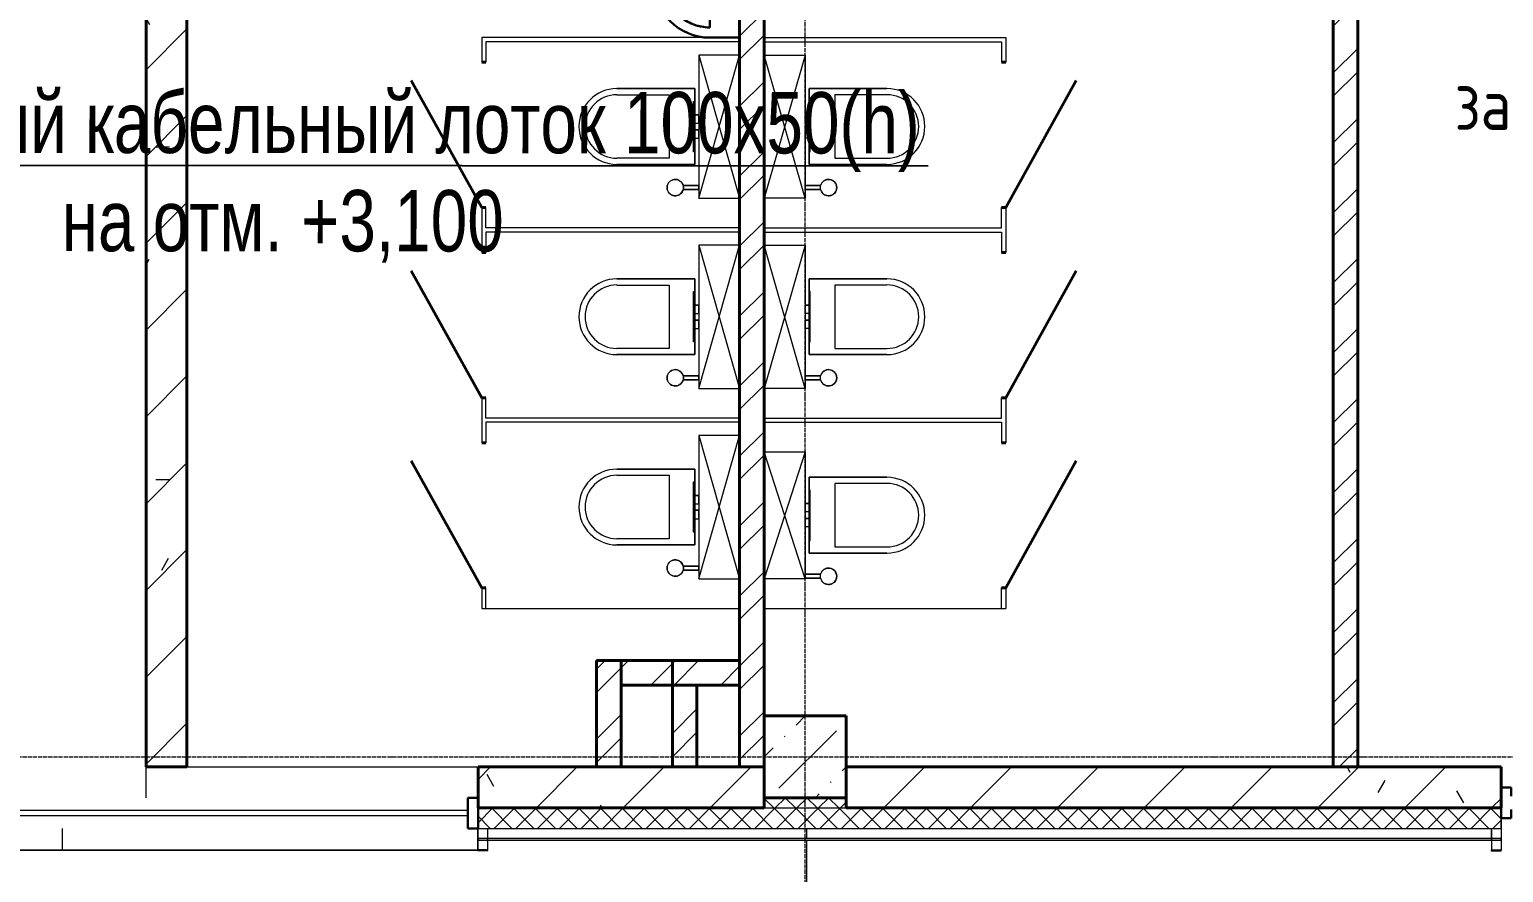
# Model space of a CAD drawing. Header units: millimetres. Extents: x 0 to 351840, y -132678 to 32417.
# Drawn here: x 310687 to 317888, y -116932 to -112811 of the extents above; entities that cross this region are included whole.
import ezdxf
from ezdxf import colors
from ezdxf.entities.mleader import LeaderData, LeaderLine
from ezdxf.math import Vec2, Vec3

# ---------------------------------------------------------------- set-up
doc = ezdxf.new("R2010")
doc.units = ezdxf.units.MM
doc.linetypes.add('BI_линия_сетки', pattern=[25, 20, -2.5, 0, -2.5])
for name, color, linetype, lineweight in [('E-CABL-TRAY-IDEN', 7, 'Continuous', 9), ('Витраж', 7, 'Continuous', 18), ('Марки помещений', 7, 'Continuous', 20), ('Несущие колонны', 7, 'Continuous', 18), ('Оси', 7, 'Continuous', 9), ('Панели витража', 7, 'Continuous', 9), ('Перекрытие', 7, 'Continuous', 18), ('Сантехника', 7, 'Continuous', 9), ('Стены внутренние', 7, 'Continuous', 18), ('Стены наружные', 7, 'Continuous', 18), ('Стены несущие', 7, 'Continuous', 18), ('Стены отделка', 7, 'Continuous', 18), ('Стены штриховка', 7, 'Continuous', 18), ('Узлы', 7, 'Continuous', 9)]:
    doc.layers.add(name, color=color, linetype=linetype, lineweight=lineweight)
doc.layers.add('Линии', color=7, linetype='Continuous', lineweight=9, true_color=0x00a600)
doc.styles.add('GOST Common_1', font='GOST Common.ttf', dxfattribs={"width": 0.9, "height": 250})
doc.styles.add('новый', font='Шрифт GOST2304A.ttf', dxfattribs={"width": 0.8, "height": 250})
pattern_1 = [(0, (2e-10, 1e-10), (1625.6, 406.4), [67.056, -1152.144, 67.056, -1152.144, -6502.4]), (0, (2e-10, 1e-10), (1625.6, 406.4), [-2438.4, 67.056, -2371.344, 67.056, -1152.144, -2844.8]), (0, (2e-10, 1e-10), (1625.6, 406.4), [-6096, 67.056, -745.744, 67.056, -1964.944]), (120, (609.6, 203.2), (-1164.753, 1204.611), [67.056, -1152.144, 67.056, -1152.144, -6502.4]), (120, (609.6, 203.2), (-1164.753, 1204.611), [-2438.4, 67.056, -2371.344, 67.056, -1152.144, -2844.8]), (120, (609.6, 203.2), (-1164.753, 1204.611), [-6096, 67.056, -745.744, 67.056, -1964.944]), (240, (812.8, 1016), (-460.847, -1611.011), [67.056, -1152.144, 67.056, -1152.144, -6502.4]), (240, (812.8, 1016), (-460.847, -1611.011), [-2438.4, 67.056, -2371.344, 67.056, -1152.144, -2844.8]), (240, (812.8, 1016), (-460.847, -1611.011), [-6096, 67.056, -745.744, 67.056, -1964.944])]
pattern_2 = [(45, (2e-10, 1e-10), (-212.132, 212.132), [])]
pattern_3 = [(45, (2e-10, 1e-10), (-171.074, 171.074), []), (45, (114.05, 1e-10), (-171.074, 171.074), [])]
pattern_4 = [(45, (2e-10, 1e-10), (-53.03301, 53.03301), []), (135, (2e-10, 1e-10), (-53.03301, -53.03301), [])]

# ---------------------------------------------------------------- blocks, each defined once
blk = doc.blocks.new('_DotSmall')
at = {"color": 0, "linetype": 'ByBlock', "const_width": 0.5}
blk.add_lwpolyline([(-0.0625, 0, 1), (0.0625, 0, 1)], format="xyb", close=True, dxfattribs=at)
blk = doc.blocks.new('_временные_конструкции_колонны_монолитные_прямоугольная - _временная_конструкция_колонна_400x400-V27-02 Этаж__3_300___Отделочный_')
at = {"layer": 'Несущие колонны', "lineweight": 9}
h = blk.add_hatch(dxfattribs=at)
h.set_pattern_fill('FP_28', color=9, style=0, pattern_type=2)
h.set_pattern_definition([(45, (-15900, 0), (84.1903, 308.6967), [396.875, -79.375, 3.353, -76.022])])
h.paths.add_polyline_path([(200, -200), (200, 200), (-200, 200), (-200, -200), (-158.5, -200)])
at = {"layer": 'Несущие колонны', "color": 9, "lineweight": 40}
for p, q in [((200, 200), (-200, 200)), ((-200, 200), (-200, -200)), ((200, -200), (200, 200)), ((-200, -200), (200, -200))]:
    blk.add_line(p, q, dxfattribs=at)
blk = doc.blocks.new('_сантехника_2D_унитаз с инсталляцией - _сантехника_2D_унитаз с инсталляцией-5739938-02 Этаж__3_300___Отделочный_')
at = {"layer": 'Сантехника', "color": 9}
for p, q in [((-15.3, 219.6), (-56.3, 219.6)), ((-56.3, 219.6), (-56.3, 200)), ((-15.3, 200), (-15.3, 219.6)), ((57.7, 219.6), (16.7, 219.6)), ((16.7, 219.6), (16.7, 200)), ((57.7, 200), (57.7, 219.6)), ((350, 200), (-350, 200)), ((-350, 200), (-350, 0)), ((350, 200), (-350, 0)), ((-350, 200), (350, 0)), ((-56.3, 200), (-15.3, 200)), ((16.7, 200), (57.7, 200)), ((350, 0), (350, 200))]:
    blk.add_line(p, q, dxfattribs=at)
at = {"layer": 'Узлы', "color": 9}
for p, q in [((-184.3, 219.6), (-184.3, 599.8)), ((-184.3, 599.8), (-184.3, 219.6)), ((-154.2, 344.5), (-154.2, 599.7)), ((155.9, 599.7), (155.9, 344.5)), ((185.9, 599.8), (185.9, 219.6)), ((185.9, 219.6), (185.9, 599.8)), ((155.9, 344.5), (-154.2, 344.5)), ((-307.7, 275.8), (-307.7, 200)), ((-307.7, 200), (-307.7, 274.5)), ((-307.7, 274.5), (-287.8, 274.5)), ((-287.8, 200), (-287.8, 275.7)), ((-287.8, 274.5), (-287.8, 200)), ((185.9, 219.6), (-184.3, 219.6)), ((-184.3, 219.6), (185.9, 219.6)), ((-122.3, 224.8), (123.7, 224.8)), ((-122.3, 219.6), (-122.3, 224.8)), ((-56.3, 219.6), (-56.3, 200)), ((-15.3, 219.6), (-15.3, 200)), ((16.7, 219.6), (16.7, 200)), ((57.7, 219.6), (57.7, 200)), ((123.7, 224.8), (123.7, 219.6)), ((-307.7, 200), (-287.8, 200))]:
    blk.add_line(p, q, dxfattribs=at)
blk.add_circle((-297.7, 314.5), 40, dxfattribs=at)
for centre, radius, start, end in [((0.8, 599.8), 185.1, 0, 180), ((0.8, 599.8), 185.1, 360, 180), ((0.9, 599.7), 155.1, 0, 180), ((-297.7, 314.5), 40, 284.37227, 255.48587)]:
    blk.add_arc(centre, radius, start, end, dxfattribs=at)
blk = doc.blocks.new('ADSK_Умывальник_Полукруглый_Керамический_ГОСТ30493-96 - 2-ой величины-6361513-02 Этаж__3_300___Отделочный_')
at = {"layer": 'Сантехника', "color": 9, "lineweight": 30}
for p, q in [((15580, 5165), (15435, 5165)), ((15435, 5115), (15435, 4899.9)), ((15435, 4880.1), (15435, 4665)), ((15435, 4615), (15580, 4615))]:
    blk.add_line(p, q, dxfattribs=at)
at = {"layer": 'Сантехника', "color": 9, "lineweight": 30, "flags": 128}
blk.add_lwpolyline([(15435, 5115), (15426, 5114.8), (15417, 5114.3), (15408.1, 5113.4), (15399.2, 5112.1), (15390.3, 5110.5), (15381.5, 5108.6), (15372.8, 5106.2), (15364.2, 5103.6), (15355.7, 5100.6), (15347.4, 5097.2), (15339.2, 5093.6), (15331.1, 5089.6), (15323.2, 5085.3), (15315.5, 5080.6), (15308, 5075.7), (15300.6, 5070.5), (15293.5, 5065), (15286.6, 5059.2), (15280, 5053.1), (15273.6, 5046.8), (15267.5, 5040.2), (15261.6, 5033.4), (15256, 5026.3), (15250.7, 5019), (15245.7, 5011.6), (15241, 5003.9), (15236.6, 4996), (15232.5, 4988), (15228.7, 4979.9), (15225.3, 4971.5), (15222.2, 4963.1), (15219.4, 4954.5), (15217, 4945.8), (15215, 4937.1), (15213.3, 4928.2), (15211.9, 4919.3), (15210.9, 4910.4), (15210.3, 4901.4), (15210, 4892.4), (15210.1, 4883.4), (15210.5, 4874.4), (15211.3, 4865.5), (15212.5, 4856.6), (15214, 4847.7), (15215.9, 4838.9), (15218.1, 4830.2), (15220.7, 4821.5), (15223.6, 4813), (15226.8, 4804.6), (15230.4, 4796.4), (15234.3, 4788.3), (15238.5, 4780.3), (15243.1, 4772.5), (15247.9, 4765), (15253.1, 4757.6), (15258.5, 4750.4), (15264.3, 4743.5), (15270.2, 4736.8), (15276.5, 4730.3), (15283, 4724.1), (15289.8, 4718.1), (15296.8, 4712.5), (15304, 4707.1), (15311.4, 4702), (15319, 4697.2), (15326.8, 4692.7), (15334.8, 4688.5), (15342.9, 4684.7), (15351.2, 4681.2), (15359.6, 4678), (15368.2, 4675.2), (15376.8, 4672.7), (15385.5, 4670.5), (15394.4, 4668.7), (15403.2, 4667.3), (15412.2, 4666.2), (15421.2, 4665.4), (15430.1, 4665.1), (15435, 4665)], dxfattribs=at)
at = {"layer": 'Сантехника', "color": 9, "lineweight": 30}
for radius in [275, 225]:
    blk.add_arc((15435, 4890), radius, 90, 270, dxfattribs=at)
blk = doc.blocks.new('_сантехника_2D_унитаз с инсталляцией - _сантехника_2D_унитаз с инсталляцией-6740951-02 Этаж__3_300___Отделочный_')
at = {"layer": 'Сантехника', "color": 9}
for p, q in [((-310, -200), (-310, 0)), ((310, -200), (-310, 0)), ((-310, -200), (310, 0)), ((310, 0), (310, -200)), ((310, -200), (-310, -200)), ((-56.3, -200), (-15.3, -200)), ((-56.3, -219.6), (-56.3, -200)), ((-15.3, -200), (-15.3, -219.6)), ((16.7, -200), (57.7, -200)), ((16.7, -219.6), (16.7, -200)), ((57.7, -200), (57.7, -219.6)), ((-15.3, -219.6), (-56.3, -219.6)), ((57.7, -219.6), (16.7, -219.6))]:
    blk.add_line(p, q, dxfattribs=at)
at = {"layer": 'Узлы', "color": 9}
for p, q in [((-307.7, -200), (-307.7, -274.5)), ((-307.7, -200), (-287.8, -200)), ((-307.7, -275.8), (-307.7, -200)), ((-287.8, -274.5), (-287.8, -200)), ((-287.8, -200), (-287.8, -275.7)), ((-56.3, -219.6), (-56.3, -200)), ((-15.3, -219.6), (-15.3, -200)), ((16.7, -219.6), (16.7, -200)), ((57.7, -219.6), (57.7, -200)), ((-307.7, -274.5), (-287.8, -274.5)), ((-184.3, -219.6), (-184.3, -599.8)), ((185.9, -219.6), (-184.3, -219.6)), ((-184.3, -599.8), (-184.3, -219.6)), ((-184.3, -219.6), (185.9, -219.6)), ((-122.3, -219.6), (-122.3, -224.8)), ((-122.3, -224.8), (123.7, -224.8)), ((123.7, -224.8), (123.7, -219.6)), ((185.9, -599.8), (185.9, -219.6)), ((185.9, -219.6), (185.9, -599.8)), ((155.9, -344.5), (-154.2, -344.5)), ((-154.2, -344.5), (-154.2, -599.7)), ((155.9, -599.7), (155.9, -344.5))]:
    blk.add_line(p, q, dxfattribs=at)
blk.add_circle((-297.7, -314.5), 40, dxfattribs=at)
for centre, radius, start, end in [((-297.7, -314.5), 40, 104.51413, 75.62773), ((0.8, -599.8), 185.1, 180, 360), ((0.8, -599.8), 185.1, 180, 0), ((0.9, -599.7), 155.1, 180, 360)]:
    blk.add_arc(centre, radius, start, end, dxfattribs=at)
blk = doc.blocks.new('_сантехника_2D_унитаз с инсталляцией - _сантехника_2D_унитаз с инсталляцией-6361653-02 Этаж__3_300___Отделочный_')
at = {"layer": 'Сантехника', "color": 9}
for p, q in [((-350, -200), (-350, 0)), ((350, -200), (-350, 0)), ((-350, -200), (350, 0)), ((350, 0), (350, -200)), ((350, -200), (-350, -200)), ((-56.3, -200), (-15.3, -200)), ((-56.3, -219.6), (-56.3, -200)), ((-15.3, -200), (-15.3, -219.6)), ((16.7, -200), (57.7, -200)), ((16.7, -219.6), (16.7, -200)), ((57.7, -200), (57.7, -219.6)), ((-15.3, -219.6), (-56.3, -219.6)), ((57.7, -219.6), (16.7, -219.6))]:
    blk.add_line(p, q, dxfattribs=at)
at = {"layer": 'Узлы', "color": 9}
for p, q in [((-307.7, -200), (-307.7, -274.5)), ((-307.7, -200), (-287.8, -200)), ((-307.7, -275.8), (-307.7, -200)), ((-287.8, -274.5), (-287.8, -200)), ((-287.8, -200), (-287.8, -275.7)), ((-56.3, -219.6), (-56.3, -200)), ((-15.3, -219.6), (-15.3, -200)), ((16.7, -219.6), (16.7, -200)), ((57.7, -219.6), (57.7, -200)), ((-307.7, -274.5), (-287.8, -274.5)), ((-184.3, -219.6), (-184.3, -599.8)), ((185.9, -219.6), (-184.3, -219.6)), ((-184.3, -599.8), (-184.3, -219.6)), ((-184.3, -219.6), (185.9, -219.6)), ((-122.3, -219.6), (-122.3, -224.8)), ((-122.3, -224.8), (123.7, -224.8)), ((123.7, -224.8), (123.7, -219.6)), ((185.9, -599.8), (185.9, -219.6)), ((185.9, -219.6), (185.9, -599.8)), ((155.9, -344.5), (-154.2, -344.5)), ((-154.2, -344.5), (-154.2, -599.7)), ((155.9, -599.7), (155.9, -344.5))]:
    blk.add_line(p, q, dxfattribs=at)
blk.add_circle((-297.7, -314.5), 40, dxfattribs=at)
for centre, radius, start, end in [((-297.7, -314.5), 40, 104.51413, 75.62773), ((0.8, -599.8), 185.1, 180, 360), ((0.8, -599.8), 185.1, 180, 0), ((0.9, -599.7), 155.1, 180, 360)]:
    blk.add_arc(centre, radius, start, end, dxfattribs=at)
blk = doc.blocks.new('Системная панель - _панель_витража_остекление_наружный-7789417-02 Этаж__3_300___Отделочный_')
at = {"layer": 'Панели витража', "color": 9}
for p, q in [((2013.75, 12.5), (-2013.75, 12.5)), ((-2013.75, 12.5), (-2013.75, -12.5)), ((2013.75, -12.5), (2013.75, 12.5)), ((-2013.75, -12.5), (2013.75, -12.5))]:
    blk.add_line(p, q, dxfattribs=at)
blk = doc.blocks.new('Прямоугольный импост - _импост_150х50-6453879-02 Этаж__3_300___Отделочный_')
at = {"layer": 'Витраж', "color": 9, "lineweight": 30}
for p, q in [((0, 75), (-50, 75)), ((-50, 75), (-50, 32.5)), ((0, -75), (0, 75)), ((-50, -32.5), (-50, -75)), ((-50, -75), (0, -75))]:
    blk.add_line(p, q, dxfattribs=at)
blk = doc.blocks.new('Прямоугольный импост - _импост_150х50-V73-02 Этаж__3_300___Отделочный_')
at = {"layer": 'Витраж', "color": 9, "lineweight": 30}
for p, q in [((-50, 75), (0, 75)), ((-50, -75), (-50, 75)), ((0, 75), (0, -75)), ((0, -75), (-50, -75))]:
    blk.add_line(p, q, dxfattribs=at)
blk = doc.blocks.new('A$C6dd5c291')
at = {"layer": 'Стены внутренние', "lineweight": 9}
h = blk.add_hatch(dxfattribs=at)
h.set_pattern_fill('FP_35', color=9, style=0, pattern_type=2)
h.set_pattern_definition(pattern_3)
h.paths.add_polyline_path([(15580, -50), (15700, -50), (15700, 5400), (15580, 5400), (15580, 161.6)])
h = blk.add_hatch(dxfattribs=at)
h.set_pattern_fill('FP_35', color=9, style=0, pattern_type=2)
h.set_pattern_definition(pattern_3)
h.paths.add_polyline_path([(18600, -50), (18600, 5400), (18480, 5400), (18480, -50)])
h = blk.add_hatch(dxfattribs=at)
h.set_pattern_fill('FP_33', color=9, style=0, pattern_type=2)
h.set_pattern_definition(pattern_1)
h.paths.add_polyline_path([(12880, -50), (12880, 5200), (12680, 5200), (12680, -50)])
h = blk.add_hatch(dxfattribs=at)
h.set_pattern_fill('FP_34', color=9, style=0, pattern_type=2)
h.set_pattern_definition(pattern_2)
h.paths.add_polyline_path([(12880, -50), (12880, 5200), (12680, 5200), (12680, -50)])
h = blk.add_hatch(dxfattribs=at)
h.set_pattern_fill('FP_35', color=9, style=0, pattern_type=2)
h.set_pattern_definition(pattern_3)
h.paths.add_polyline_path([(15001.5, -50), (15001.5, 470), (14881.5, 470), (14881.5, -50)])
h = blk.add_hatch(dxfattribs=at)
h.set_pattern_fill('FP_35', color=9, style=0, pattern_type=2)
h.set_pattern_definition(pattern_3)
h.paths.add_polyline_path([(15251.5, 350), (15251.5, 470), (15001.5, 470), (15001.5, 350)])
h = blk.add_hatch(dxfattribs=at)
h.set_pattern_fill('FP_35', color=9, style=0, pattern_type=2)
h.set_pattern_definition(pattern_3)
h.paths.add_polyline_path([(15580, 350), (15580, 470), (15251.5, 470), (15251.5, 350)])
h = blk.add_hatch(dxfattribs=at)
h.set_pattern_fill('FP_35', color=9, style=0, pattern_type=2)
h.set_pattern_definition(pattern_3)
h.paths.add_polyline_path([(15371.5, -50), (15371.5, 350), (15251.5, 350), (15251.5, -50)])
at = {"layer": 'Стены наружные', "lineweight": 9}
h = blk.add_hatch(dxfattribs=at)
h.set_pattern_fill('FP_33', color=9, style=0, pattern_type=2)
h.set_pattern_definition(pattern_1)
h.paths.add_polyline_path([(15700, -250), (15700, -50), (14302.5, -50), (14302.5, -250)])
h = blk.add_hatch(dxfattribs=at)
h.set_pattern_fill('FP_34', color=9, style=0, pattern_type=2)
h.set_pattern_definition(pattern_2)
h.paths.add_polyline_path([(15700, -250), (15700, -50), (14302.5, -50), (14302.5, -250)])
h = blk.add_hatch(dxfattribs=at)
h.set_pattern_fill('FP_33', color=9, style=0, pattern_type=2)
h.set_pattern_definition(pattern_1)
h.paths.add_polyline_path([(19300, -250), (19300, -50), (16100, -50), (16100, -250), (17883.2, -250)])
h = blk.add_hatch(dxfattribs=at)
h.set_pattern_fill('FP_34', color=9, style=0, pattern_type=2)
h.set_pattern_definition(pattern_2)
h.paths.add_polyline_path([(19300, -250), (19300, -50), (16100, -50), (16100, -250), (17883.2, -250)])
h = blk.add_hatch(dxfattribs=at)
h.set_pattern_fill('FP_42', color=9, style=0, pattern_type=2)
h.set_pattern_definition(pattern_4)
h.paths.add_polyline_path([(16100, -250), (16100, -200), (15700, -200), (15700, -250), (15741.5, -250)])
h = blk.add_hatch(dxfattribs=at)
h.set_pattern_fill('FP_42', color=9, style=0, pattern_type=2)
h.set_pattern_definition(pattern_4)
h.paths.add_polyline_path([(44950, -350), (44950, -250), (43075, -250), (43075, -350)])
h.paths.add_polyline_path([(37875, -350), (37875, -250), (32850, -250), (32850, -350), (37159.2, -350)])
h.paths.add_polyline_path([(31340, -350), (31340, -250), (30177.5, -250), (30177.5, -350), (30733.9, -350)])
h.paths.add_polyline_path([(27377.5, -350), (27377.5, -250), (25920, -250), (25920, -350), (26450.3, -350)])
h.paths.add_polyline_path([(22166.8, -350), (23120, -350), (23120, -250), (21200, -250), (21200, -350)])
h.paths.add_polyline_path([(19300, -350), (19300, -250), (14302.5, -250), (14302.5, -350), (17883.2, -350)])
h.paths.add_polyline_path([(2890.9, -350), (3650, -350), (3650, -250), (2600, -250), (2600, -350)])
at = {"layer": 'Стены наружные'}
for points in [[(14302.5, -455.5), (14302.5, -301.8), (14300, -301.8), (14300, -455.5)], [(14350, -455.5), (14350, -356), (14347.5, -356), (14347.5, -455.5)], [(19252.6, -456.6), (19255.1, -456.6), (19255, -357.1), (19252.5, -357.1)], [(19300, -456.6), (19302.5, -456.6), (19302.5, -300), (19300, -300), (19300, -408.2)]]:
    blk.add_hatch(color=9, dxfattribs=at).paths.add_polyline_path(points)
h = blk.add_hatch(color=9, dxfattribs=at)
h.paths.add_polyline_path([(23120, -408.2), (23120, -400.2), (21202.5, -400.2), (21202.5, -408.2), (22166.8, -408.2)])
h.paths.add_polyline_path([(19300, -408.2), (19300, -400.2), (14302.5, -400.2), (14302.5, -408.2), (17883.2, -408.2)])
h.paths.add_polyline_path([(3650, -408.2), (3650, -400.2), (2600, -400.2), (2600, -408.2), (2890.9, -408.2)])
h = blk.add_hatch(color=9, dxfattribs=at)
h.paths.add_polyline_path([(14350, -458.2), (14350, -455.7), (14300, -455.7), (14300, -458.2)])
h.paths.add_polyline_path([(3652.5, -458.2), (3652.5, -455.7), (3602.5, -455.7), (3602.5, -458.2)])
h = blk.add_hatch(color=9, dxfattribs=at)
h.paths.add_polyline_path([(19252.5, -459.1), (19301.3, -459.1), (19301.3, -456.6), (19252.5, -456.6)])
h.paths.add_polyline_path([(21200, -458.3), (21250, -458.3), (21250, -455.8), (21200, -455.8)])
at = {"layer": 'Линии', "color": 9}
for p, q in [((14320, 3515), (14320, 3395)), ((15580, 3515), (14320, 3515)), ((14340, 3495), (14340, 3395)), ((15580, 3495), (14340, 3495)), ((15700, 3515), (16880, 3515)), ((15700, 3495), (16860, 3495)), ((16860, 3495), (16860, 3395)), ((16880, 3515), (16880, 3395)), ((14320, 2685), (14320, 2465)), ((14340, 2585), (14340, 2685)), ((16860, 2585), (16860, 2685)), ((16880, 2685), (16880, 2465)), ((15580, 2585), (14340, 2585)), ((14340, 2565), (14340, 2465)), ((15580, 2565), (14340, 2565)), ((15700, 2585), (16860, 2585)), ((15700, 2565), (16860, 2565)), ((16860, 2565), (16860, 2465)), ((14320, 1755), (14320, 1535)), ((14340, 1655), (14340, 1755)), ((16860, 1655), (16860, 1755)), ((16880, 1755), (16880, 1535)), ((15580, 1655), (14340, 1655)), ((14340, 1635), (14340, 1535)), ((15580, 1635), (14340, 1635)), ((15700, 1655), (16860, 1655)), ((15700, 1635), (16860, 1635)), ((16860, 1635), (16860, 1535)), ((14320, 825), (14320, 725)), ((14340, 725), (14340, 825)), ((16860, 725), (16860, 825)), ((16880, 825), (16880, 725)), ((14320, 725), (15580, 725)), ((15700, 725), (16880, 725))]:
    blk.add_line(p, q, dxfattribs=at)
at = {"layer": 'Линии', "color": 9, "lineweight": 40}
for p, q in [((14340, 3395), (14320, 3395)), ((16860, 3395), (16880, 3395)), ((14320, 2685), (13975.8, 3306)), ((16880, 2685), (17224.2, 3306)), ((14340, 2685), (14320, 2685)), ((16860, 2685), (16880, 2685)), ((14340, 2465), (14320, 2465)), ((16860, 2465), (16880, 2465)), ((14320, 1755), (13975.8, 2376)), ((16880, 1755), (17224.2, 2376)), ((14340, 1755), (14320, 1755)), ((16860, 1755), (16880, 1755)), ((14340, 1535), (14320, 1535)), ((16860, 1535), (16880, 1535)), ((14320, 825), (13975.8, 1446)), ((16880, 825), (17224.2, 1446)), ((14340, 825), (14320, 825)), ((16860, 825), (16880, 825))]:
    blk.add_line(p, q, dxfattribs=at)
at = {"layer": 'Оси', "color": 9, "linetype": 'BI_линия_сетки'}
for p, q in [((15900, -3558.5), (15900, 30190.3)), ((-4915.7, 0), (50661.2, 0))]:
    blk.add_line(p, q, dxfattribs=at)
at = {"layer": 'Перекрытие', "color": 9, "lineweight": 9}
for p, q in [((12680, -200), (12680, -50)), ((12880, -50), (14302.5, -50)), ((12272.5, -455.7), (12272.5, -350)), ((15908, -400.2), (15908, -350)), ((15908, -1500), (15908, -408.2)), ((3652.5, -455.7), (12272.5, -455.7))]:
    blk.add_line(p, q, dxfattribs=at)
at = {"layer": 'Стены наружные', "color": 9}
for p, q in [((3652.5, -455.7), (14300, -455.7)), ((14300, -458.2), (3652.5, -458.2))]:
    blk.add_line(p, q, dxfattribs=at)
at = {"layer": 'Стены несущие', "color": 9, "lineweight": 40}
for p, q in [((12880, -50), (12880, 5400)), ((15580, -50), (15580, 5400)), ((18480, -50), (18480, 5400)), ((18600, -50), (18600, 5400)), ((15700, 200), (15700, 5280)), ((12680, 5200), (12680, -50)), ((15580, 470), (14881.5, 470)), ((14881.5, 470), (14881.5, -50)), ((15001.5, -50), (15001.5, 470)), ((15251.5, -50), (15251.5, 470)), ((15001.5, 350), (15580, 350)), ((15371.5, -50), (15371.5, 350)), ((12680, -50), (12880, -50)), ((15700, -50), (14302.5, -50)), ((14302.5, -50), (14302.5, -250)), ((19300, -50), (16100, -50)), ((19300, -250), (19300, -50)), ((15700, -250), (15700, -200)), ((16100, -200), (16100, -250)), ((14302.5, -250), (15700, -250)), ((16100, -250), (19300, -250))]:
    blk.add_line(p, q, dxfattribs=at)
at = {"layer": 'Стены отделка', "color": 9, "lineweight": 9}
for p, q in [((14302.5, -400.2), (14302.5, -250)), ((15700, -250), (16100, -250)), ((19300, -350), (19300, -250)), ((14300, -301.8), (14300, -455.5)), ((14302.5, -301.8), (14300, -301.8)), ((14302.5, -350), (19300, -350)), ((14347.5, -356), (14347.5, -455.5)), ((14350, -356), (14347.5, -356)), ((14350, -455.5), (14350, -356)), ((19252.5, -357.1), (19252.6, -456.6)), ((19255, -357.1), (19252.5, -357.1)), ((19255.1, -456.6), (19255, -357.1)), ((19300, -300), (19300, -400.2)), ((19302.5, -300), (19300, -300)), ((19302.5, -456.6), (19302.5, -300)), ((19300, -400.2), (14302.5, -400.2)), ((14302.5, -408.2), (19300, -408.2)), ((14302.5, -455.5), (14302.5, -408.2)), ((19300, -408.2), (19300, -456.6)), ((14300, -455.5), (14302.5, -455.5)), ((14350, -455.7), (14300, -455.7)), ((14300, -455.7), (14300, -458.2)), ((14300, -458.2), (14350, -458.2)), ((14347.5, -455.5), (14350, -455.5)), ((14350, -458.2), (14350, -455.7)), ((19301.3, -456.6), (19252.5, -456.6)), ((19252.5, -456.6), (19252.5, -459.1)), ((19252.5, -459.1), (19301.3, -459.1)), ((19252.6, -456.6), (19255.1, -456.6)), ((19300, -456.6), (19302.5, -456.6)), ((19301.3, -459.1), (19301.3, -456.6))]:
    blk.add_line(p, q, dxfattribs=at)
at = {"layer": 'Стены штриховка', "color": 9}
for p, q in [((14302.5, -400.2), (14302.5, -408.2)), ((19300, -408.2), (19300, -400.2))]:
    blk.add_line(p, q, dxfattribs=at)
at = {"layer": 'Витраж', "color": 9, "extrusion": (0, 0, -1), "rotation": 180}
blk.add_blockref('Прямоугольный импост - _импост_150х50-V73-02 Этаж__3_300___Отделочный_', (-14302.5, -275), dxfattribs=at)
at = {"layer": 'Витраж', "color": 9, "rotation": 180}
blk.add_blockref('Прямоугольный импост - _импост_150х50-6453879-02 Этаж__3_300___Отделочный_', (19300, -225), dxfattribs=at)
at = {"layer": 'Несущие колонны', "color": 9}
blk.add_blockref('_временные_конструкции_колонны_монолитные_прямоугольная - _временная_конструкция_колонна_400x400-V27-02 Этаж__3_300___Отделочный_', (15900, 0), dxfattribs=at)
at = {"layer": 'Панели витража', "color": 9}
blk.add_blockref('Системная панель - _панель_витража_остекление_наружный-7789417-02 Этаж__3_300___Отделочный_', (12238.8, -275), dxfattribs=at)
at = {"layer": 'Сантехника', "color": 9}
blk.add_blockref('ADSK_Умывальник_Полукруглый_Керамический_ГОСТ30493-96 - 2-ой величины-6361513-02 Этаж__3_300___Отделочный_', (0, -1100), dxfattribs=at)
for name, p, rotation in [('_сантехника_2D_унитаз с инсталляцией - _сантехника_2D_унитаз с инсталляцией-5739938-02 Этаж__3_300___Отделочный_', (15580, 3080), 89.99999999999997), ('_сантехника_2D_унитаз с инсталляцией - _сантехника_2D_унитаз с инсталляцией-6361653-02 Этаж__3_300___Отделочный_', (15700, 3080), 90.00000000000006), ('_сантехника_2D_унитаз с инсталляцией - _сантехника_2D_унитаз с инсталляцией-5739938-02 Этаж__3_300___Отделочный_', (15580, 2150), 89.99999999999997), ('_сантехника_2D_унитаз с инсталляцией - _сантехника_2D_унитаз с инсталляцией-6361653-02 Этаж__3_300___Отделочный_', (15700, 2150), 90.00000000000006), ('_сантехника_2D_унитаз с инсталляцией - _сантехника_2D_унитаз с инсталляцией-5739938-02 Этаж__3_300___Отделочный_', (15580, 1220), 89.99999999999997), ('_сантехника_2D_унитаз с инсталляцией - _сантехника_2D_унитаз с инсталляцией-6740951-02 Этаж__3_300___Отделочный_', (15700, 1180), 90.00000000000006)]:
    blk.add_blockref(name, p, dxfattribs=dict(at, rotation=rotation))
at = {"layer": 'Марки помещений', "color": 9, "lineweight": 9, "insert": (19072.3, 3313.9), "char_height": 250, "width": 2272.784, "attachment_point": 1, "style": 'GOST Common_1'}
blk.add_mtext('заведующего', dxfattribs=at)

msp = doc.modelspace()

# ---------------------------------------------------------------- block references
msp.add_blockref('A$C6dd5c291', (298576.4, -116365.9))

# ---------------------------------------------------------------- leaders
at = {"layer": 'E-CABL-TRAY-IDEN', "color": 0}
ml = msp.add_multileader_mtext('Standard', dxfattribs=at)
ml.set_content('{\\C0;Проволочный кабельный лоток 100х50(h)\\Pна отм. +3,100}', color=1, style='новый')
ml.set_leader_properties()
ml.set_arrow_properties(name='DOTSMALL')
ml.build(insert=Vec2(0, 0))
ml.multileader.update_dxf_attribs({"text_left_attachment_type": 6, "text_right_attachment_type": 6, "dogleg_length": 107.1, "arrow_head_size": 300})
ctx = ml.context
ctx.base_point, ctx.char_height, ctx.arrow_head_size, ctx.landing_gap_size, ctx.plane_origin, ctx.plane_x_axis, ctx.plane_y_axis = Vec3(308839.7, -113473), 300, 300, 10, Vec3(275218.3, -93779), Vec3(1, -0.000677), Vec3(0.000677, 1)
ctx.left_attachment, ctx.right_attachment, ctx.text_align_type = 6, 6, 1
notes = []
notes.append((ctx, [(1, (1, 1, 0), (308732.6, -113473), (1, -0.000677), 107.1, [(1, [(306964, -110468.8)], 0, [])])]))
ctx.mtext.insert, ctx.mtext.text_direction, ctx.mtext.rotation, ctx.mtext.width, ctx.mtext.defined_height, ctx.mtext.alignment, ctx.mtext.line_spacing_factor, ctx.mtext.line_spacing_style, ctx.mtext.flow_direction = Vec3(311924.7, -113115.1), Vec3(1, -0.000677), 6.282508, 6166.303, 388.8, 2, 0.96, 2, 5
for ctx, leaders in notes:
    for number, flags, end, landing, length, lines in leaders:
        leader = LeaderData()
        leader.index, (leader.has_last_leader_line, leader.has_dogleg_vector, leader.attachment_direction) = number, flags
        leader.last_leader_point, leader.dogleg_vector, leader.dogleg_length = Vec3(end), Vec3(landing), length
        for number, points, colour, breaks in lines:
            line = LeaderLine()
            line.index, line.vertices, line.color, line.breaks = number, Vec3.list(points), colors.encode_raw_color(colour), breaks
            leader.lines.append(line)
        ctx.leaders.append(leader)

doc.saveas('drawing.dxf')
